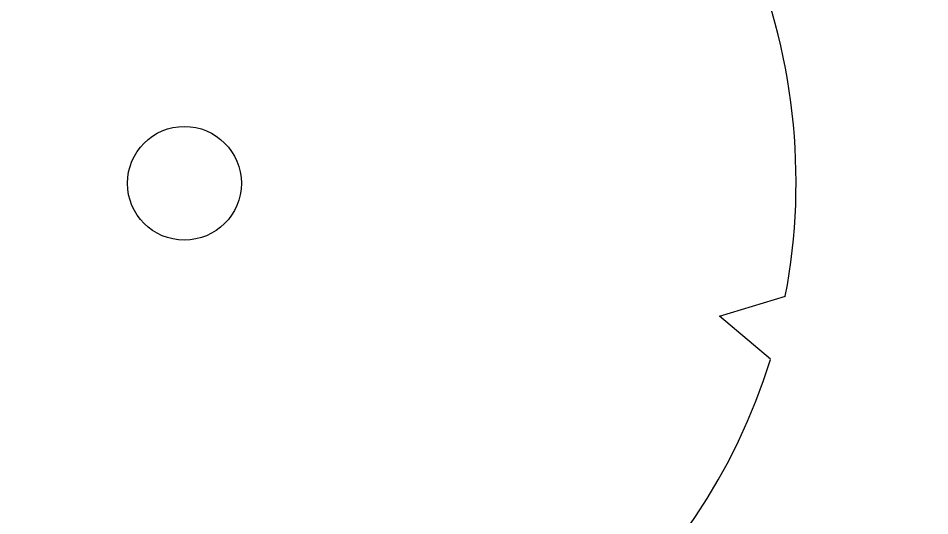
# Model space of a CAD drawing. Header units: millimetres. Extents: x -39027 to 364494, y -35256 to 94895.
# Drawn here: x 194314 to 195789, y 15156 to 15962 of the extents above; entities that cross this region are included whole.
import ezdxf

# ---------------------------------------------------------------- set-up
doc = ezdxf.new("R2010")
doc.units = ezdxf.units.MM
doc.header["$LTSCALE"] = 25
doc.linetypes.add('BG_Dash Dot 3mm', pattern=[7, 3, -2, 0, -2])
for name, color, linetype, lineweight in [('C-PROP-LINE', 91, 'BG_Dash Dot 3mm', 25), ('G-ANNO-TEXT', 231, 'Continuous', 5), ('L-PLNT', 71, 'Continuous', 5)]:
    doc.layers.add(name, color=color, linetype=linetype, lineweight=lineweight)
doc.styles.add('ISOCPEUR_1', font='isocpeur.ttf', dxfattribs={"width": 0.75, "height": 700})

# ---------------------------------------------------------------- blocks, each defined once
blk = doc.blocks.new('PLANTING_Coloured tree scaleable - 2_5 Meters-V227-PROPOSED GROUND FLOOR PLAN')
at = {"layer": 'L-PLNT', "lineweight": 5}
for p, q in [((880.9, 139.8), (966.1, 211.2)), ((984, 107.8), (880.9, 139.8))]:
    blk.add_line(p, q, dxfattribs=at)
blk.add_circle((-0.1, -2), 92.1, dxfattribs=at)
for centre, start, end in [((-0.1, 0), 12.3276, 46.7819), ((0.2, 6.8), 300.9465, 5.8599)]:
    blk.add_arc(centre, 989, start, end, dxfattribs=at)
blk = doc.blocks.new('Family - ___-1009153-PROPOSED GROUND FLOOR PLAN')
at = {"layer": 'C-PROP-LINE'}
blk.add_arc((14652.7, 63546.4), 51820, 244.73665, 256.36333, dxfattribs=at)

msp = doc.modelspace()

# ---------------------------------------------------------------- block references
at = {"layer": 'C-PROP-LINE'}
msp.add_blockref('Family - ___-1009153-PROPOSED GROUND FLOOR PLAN', (201777.3, 39.7), dxfattribs=at)
at = {"layer": 'L-PLNT', "lineweight": 5, "rotation": 336.8993779194267}
msp.add_blockref('PLANTING_Coloured tree scaleable - 2_5 Meters-V227-PROPOSED GROUND FLOOR PLAN', (194584.1, 15696.6), dxfattribs=at)

# ---------------------------------------------------------------- texts
at = {"layer": 'G-ANNO-TEXT', "color": 7, "lineweight": 13, "insert": (196474.3, 16175.1), "char_height": 250, "width": 2571, "attachment_point": 2, "rotation": 336.8994, "line_spacing_factor": 1.153846, "style": 'ISOCPEUR_1'}
msp.add_mtext('1.9M TIMBER FENCE', dxfattribs=at)

doc.saveas('drawing.dxf')
